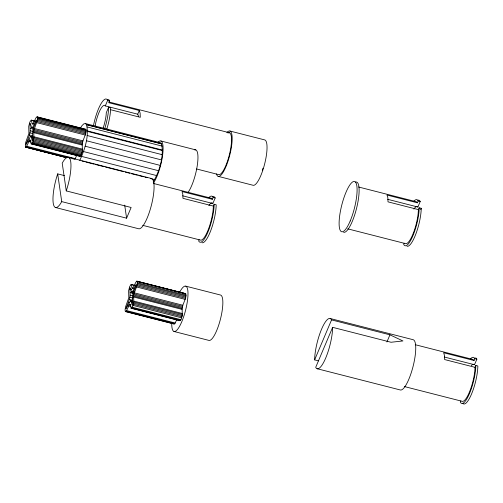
<?xml version="1.0" encoding="UTF-8"?>
<svg xmlns="http://www.w3.org/2000/svg" width="503" height="503" viewBox="0 0 503 503"><rect width="100%" height="100%" fill="white"/><g stroke="black" fill="none" stroke-linecap="round" stroke-linejoin="round"><path stroke-width="0.75" d="M33.267 137.011L30.457 136.552C21.535 152.899 28.589 139.627 29.916 132.855C30.878 131.019 28.69 116.363 31.57 127.624L33.776 128.19M132.484 301.178L130.359 300.895C121.437 317.242 128.491 303.975 129.818 297.198C130.78 295.362 128.592 280.705 131.472 291.966L133.748 292.551M25.578 147.253L26.659 146.241L29.834 139.796L30.513 140.475L31.287 143.915L32.777 142.066L33.902 137.734L33.714 130.629L36.989 121.506L37.474 118.343L37.052 116.815L35.965 117.834L32.789 124.279L32.117 123.593L31.337 120.154L29.847 122.009L28.721 126.335L28.91 133.44L25.634 142.563L25.339 147.014L66.629 157.741M31.287 143.915L79.939 156.351L81.027 155.339L82.391 151.246L82.209 144.109L82.932 140.897L85.642 133.943L86.126 130.774L85.705 129.252L37.052 116.815M79.763 160.488C84.756 149.517 89.132 136.822 86.566 124.713L85.416 123.556L83.894 123.813L82.102 125.486L80.555 127.856M125.48 311.596L126.567 310.584L129.743 304.139L130.415 304.818L131.189 308.264L132.679 306.409L133.804 302.077L133.616 294.978L136.891 285.849L137.376 282.686L136.954 281.158L135.867 282.177L132.691 288.621L132.019 287.942L131.245 284.497L129.755 286.352L128.623 290.684L128.812 297.782L125.536 306.905L125.052 310.074L125.48 311.596L174.132 324.026L175.22 323.014L176.679 319.65M153.22 182.023C159.652 170.769 164.035 156.842 161.576 143.883L160.426 142.72L85.416 123.556M131.189 308.264L179.841 320.694L180.929 319.682L182.293 315.588L182.111 308.452L182.834 305.246L185.544 298.285L186.035 295.116L185.607 293.595L136.954 281.158M201.936 242.698A23.779 5.973 -75.7 0 0 210.883 230.261A23.779 5.973 -75.7 0 0 216.183 204.771L214.159 204.256L213.373 206.104L213.096 210.223A21.616 5.432 -75.7 0 1 200.452 240.088L142.676 225.325M406.984 246.219A23.779 5.973 -75.7 0 0 415.931 233.782A23.779 5.973 -75.7 0 0 421.231 208.292L419.206 207.777L418.421 209.625L418.144 213.737A21.616 5.432 -75.7 0 1 405.5 243.609L347.724 228.846M462.703 403.236A23.779 5.973 -75.7 0 0 471.864 393.233A23.779 5.973 -75.7 0 0 477.85 365.995L475.825 365.474L475.039 367.328L474.763 371.44A21.616 5.432 -75.7 0 1 462.119 401.306L404.343 386.543M138.665 116.583L137.734 114.2L105.297 105.913L107.648 100.361L109.679 100.877L108.893 102.731L139.3 110.497L140.123 113.131L140.293 117.312L110.647 109.736M106.586 129.699A23.779 5.973 -75.7 0 0 110.673 107.692L108.642 107.17L106.29 112.722L106.146 114.929A17.297 4.345 -75.7 0 1 103.247 127.762M137.734 114.2L139.3 110.497M213.373 206.104L182.966 198.333L182.796 194.158L181.973 191.524L212.379 199.295L213.165 197.446L215.19 197.962L212.838 203.514L182.664 195.805M199.163 239.667L198.641 240.899A23.779 5.973 -75.7 0 0 207.821 232.329A23.779 5.973 -75.7 0 0 214.159 204.256M318.424 360.858L314.633 359.884L331.552 319.908L389.938 334.828L402.941 340.946L391.026 342.26L332.64 327.34L315.714 367.316A25.942 6.52 -75.7 0 0 325.73 357.966A25.942 6.52 -75.7 0 0 332.64 327.34M418.421 209.625L388.014 201.854L387.844 197.679L387.021 195.045L417.427 202.816L418.213 200.961L420.238 201.483L417.886 207.035L387.712 199.32M404.211 243.188L403.689 244.42A23.779 5.973 -75.7 0 0 412.869 235.85A23.779 5.973 -75.7 0 0 419.206 207.777M420.646 209.682L421.231 208.292M386.92 341.965L389.938 334.828M475.039 367.328L444.633 359.557L444.463 355.376L443.64 352.741L474.046 360.513L474.832 358.664L476.857 359.18L474.505 364.732L444.331 357.023M460.83 400.885L460.308 402.123A23.779 5.973 -75.7 0 0 469.488 393.553A23.779 5.973 -75.7 0 0 475.825 365.474M71.872 158.508L74.916 159.288L76.77 155.308M64.466 175.616L57.682 173.887A25.942 6.52 -75.7 0 0 53.211 203.086A25.942 6.52 -75.7 0 0 61.724 201.615L126.599 218.189L131.132 207.481L66.258 190.901L62.215 163.173A25.942 6.52 -75.7 0 1 70.728 161.702A25.942 6.52 -75.7 0 1 66.258 190.901M131.472 291.966L132.075 291.866C134.244 290.495 134.609 285.339 136.187 284.629C135.684 288.414 133.006 291.683 132.616 295.563C131.616 297.493 133.88 312.08 130.962 300.788M31.57 127.624L32.173 127.523C34.342 126.146 34.707 120.99 36.285 120.286C35.776 124.071 33.104 127.341 32.708 131.22C31.714 133.15 33.978 147.737 31.06 136.445M85.02 129.648L85.705 129.252M184.922 293.997L185.607 293.595M229.953 131.032L264.823 139.941A23.415 5.885 -75.7 0 1 264.509 164.481A23.415 5.885 -75.7 0 1 253.015 185.255L218.151 176.346M108.629 101.889L229.5 132.773M358.626 187.015L416.402 201.778L417.427 202.816M160.878 140.978L195.742 149.888M86.441 124.593L161.45 143.757M86.566 124.713L161.576 143.883M87.189 126.951L162.199 146.121M37.285 117.061L85.944 129.491M37.429 117.576L86.088 130.013M87.472 130.906L162.475 150.076M37.474 118.343L86.126 130.774M87.434 131.402L162.444 150.567M37.411 119.293L86.063 131.729M37.247 120.374L85.9 132.805M36.989 121.506L85.642 133.943M31.337 120.154L35.141 121.122M31.023 120.211L34.066 120.984M31.576 120.393L34.619 121.173M36.662 122.619L85.315 135.049M87.164 135.514L162.167 154.679M32.117 123.593L33.632 123.983M86.359 140.733L161.369 159.897M196.554 168.97L218.604 174.604A21.616 5.432 -75.7 0 0 229.877 152.679A21.616 5.432 -75.7 0 0 227.978 133.037M32.173 127.523L33.644 127.9M34.279 128.466L82.932 140.897M30.262 128.328L33.211 129.082M33.959 129.535L82.618 141.972M33.714 130.629L82.366 143.066M30.23 130.78L33.179 131.535M33.556 131.673L82.209 144.109M33.494 132.597L82.146 145.027M85.126 146.203L160.136 165.374M29.916 132.855L32.123 133.414M29.425 135.024L32.374 135.779M33.965 136.778L82.624 149.209M30.457 136.552L32.664 137.118M33.902 137.734L82.555 150.164M31.607 137.533L33.079 137.904M33.739 138.815L82.391 151.246M83.542 151.56L158.546 170.724M33.481 139.947L82.134 152.378M29.476 140.13L30.997 140.519M33.154 141.054L81.807 153.49M32.777 142.066L81.429 154.496M28.702 141.532L30.985 142.116M32.374 142.902L81.027 155.339M31.972 143.518L80.625 155.949M81.712 156.427L156.716 175.597M31.048 143.676L80.254 156.295M26.659 146.241L75.318 158.671M68.509 157.294L151.623 178.534M82.033 161.067L84.309 161.645M85.824 162.035L94.155 164.167M95.671 164.55L104.008 166.682M105.523 167.065L123.707 171.712M125.222 172.101L129.768 173.265M131.283 173.648L137.344 175.201M138.859 175.585L143.405 176.748M144.921 177.138L147.19 177.716M150.982 178.684L154.767 179.653M26.263 146.851L70.351 158.118M25.339 147.014L66.39 157.502M25.892 147.197L66.943 157.691M153.578 183.494L211.354 198.257L212.379 199.295M55.431 207.494L138.545 228.733A25.942 6.52 -75.7 0 0 151.824 203.52A25.942 6.52 -75.7 0 0 150.447 178.552M330.175 318.512L413.29 339.751A25.942 6.52 -75.7 0 1 412.944 366.939A25.942 6.52 -75.7 0 1 400.212 389.951L317.097 368.712M415.245 344.712L473.021 359.475L474.046 360.513M185.77 286.157L220.641 295.066A23.415 5.885 -75.7 0 1 220.327 319.6A23.415 5.885 -75.7 0 1 208.833 340.38L173.969 331.471M136.64 281.215L185.293 293.651M137.193 281.403L185.846 293.834M137.376 282.686L186.035 295.116M137.313 283.635L185.965 296.072M137.149 284.717L185.802 297.154M131.245 284.497L135.043 285.465M136.891 285.849L185.544 298.285M130.925 284.553L134.729 285.522M136.565 286.962L185.217 299.392M132.019 287.942L133.54 288.326M129.856 288.741L131.377 289.131M129.793 289.011L131.314 289.401M129.755 289.275L131.277 289.665M132.786 291.199L134.307 291.589M132.075 291.866L133.597 292.256M134.182 292.809L182.834 305.246M130.164 292.671L133.207 293.45M133.867 293.884L182.52 306.314M133.616 294.978L182.275 307.408M130.132 295.123L133.176 295.902M133.458 296.022L182.111 308.452M133.396 296.94L182.048 309.376M129.818 297.198L132.861 297.971M129.328 299.367L132.371 300.146M133.873 301.121L182.526 313.558M130.359 300.895L132.635 301.473M133.804 302.077L182.463 314.507M131.509 301.875L133.031 302.265M133.641 303.158L182.293 315.588M128.315 302.391L129.837 302.781M133.383 304.29L182.042 316.72M129.384 304.472L130.899 304.862M133.056 305.396L181.709 317.833M128.605 305.874L130.887 306.459M132.276 307.245L180.929 319.682M131.874 307.861L180.527 320.292M130.95 308.018L180.156 320.637M126.567 310.584L175.22 323.014M126.165 311.194L174.818 323.63M125.241 311.357L174.447 323.976M417.886 207.035L417.339 206.475A17.297 4.345 -75.7 0 0 413.925 209.091M473.958 364.178L474.505 364.732M212.838 203.514L212.291 202.961A17.297 4.345 -75.7 0 0 208.877 205.57M105.297 105.913L104.75 105.36A17.297 4.345 -75.7 0 0 95.017 126.504M124.687 205.098L126.599 218.189M57.682 173.887L61.724 201.615M179.483 292.601A23.415 5.885 -75.7 0 1 187.996 293.28A23.415 5.885 -75.7 0 1 179.848 325.793A23.415 5.885 -75.7 0 1 171.743 323.504M475.593 357.903A23.779 5.973 -75.7 0 1 476.857 359.18M470.431 358.916A23.779 5.973 -75.7 0 1 474.832 358.664M471.305 365.725A17.297 4.345 -75.7 0 1 472.738 364.392M314.633 359.884A25.942 6.52 -75.7 0 1 321.543 329.258A25.942 6.52 -75.7 0 1 331.552 319.908M226.872 132.541A23.415 5.885 -75.7 0 1 229.833 154.823A23.415 5.885 -75.7 0 1 216.46 173.9M262.962 168.254A21.616 5.432 -75.7 0 1 262.321 170.203M93.357 126.196A23.779 5.973 -75.7 0 1 107.648 100.361M108.642 107.17A23.779 5.973 -75.7 0 1 104.555 129.177M107.334 99.619A23.779 5.973 -75.7 0 1 109.679 100.877M212.844 196.704A23.779 5.973 -75.7 0 1 215.19 197.962M208.764 197.698A23.779 5.973 -75.7 0 1 213.165 197.446M157.791 142.487A23.415 5.885 -75.7 0 1 162.809 153.534A23.415 5.885 -75.7 0 1 153.484 183.073M194.686 149.907A23.415 5.885 -75.7 0 1 197.207 165.99A23.415 5.885 -75.7 0 1 187.933 192.574M417.892 200.219A23.779 5.973 -75.7 0 1 420.238 201.483M413.812 201.213A23.779 5.973 -75.7 0 1 418.213 200.961M355.495 182.073A25.942 6.52 -75.7 0 1 356.872 207.035A25.942 6.52 -75.7 0 1 343.593 232.248M350.201 220.987A25.942 6.52 -75.7 0 0 354.646 181.533A25.942 6.52 -75.7 0 0 339.475 217.378A25.942 6.52 -75.7 0 0 350.201 220.987"/></g></svg>
